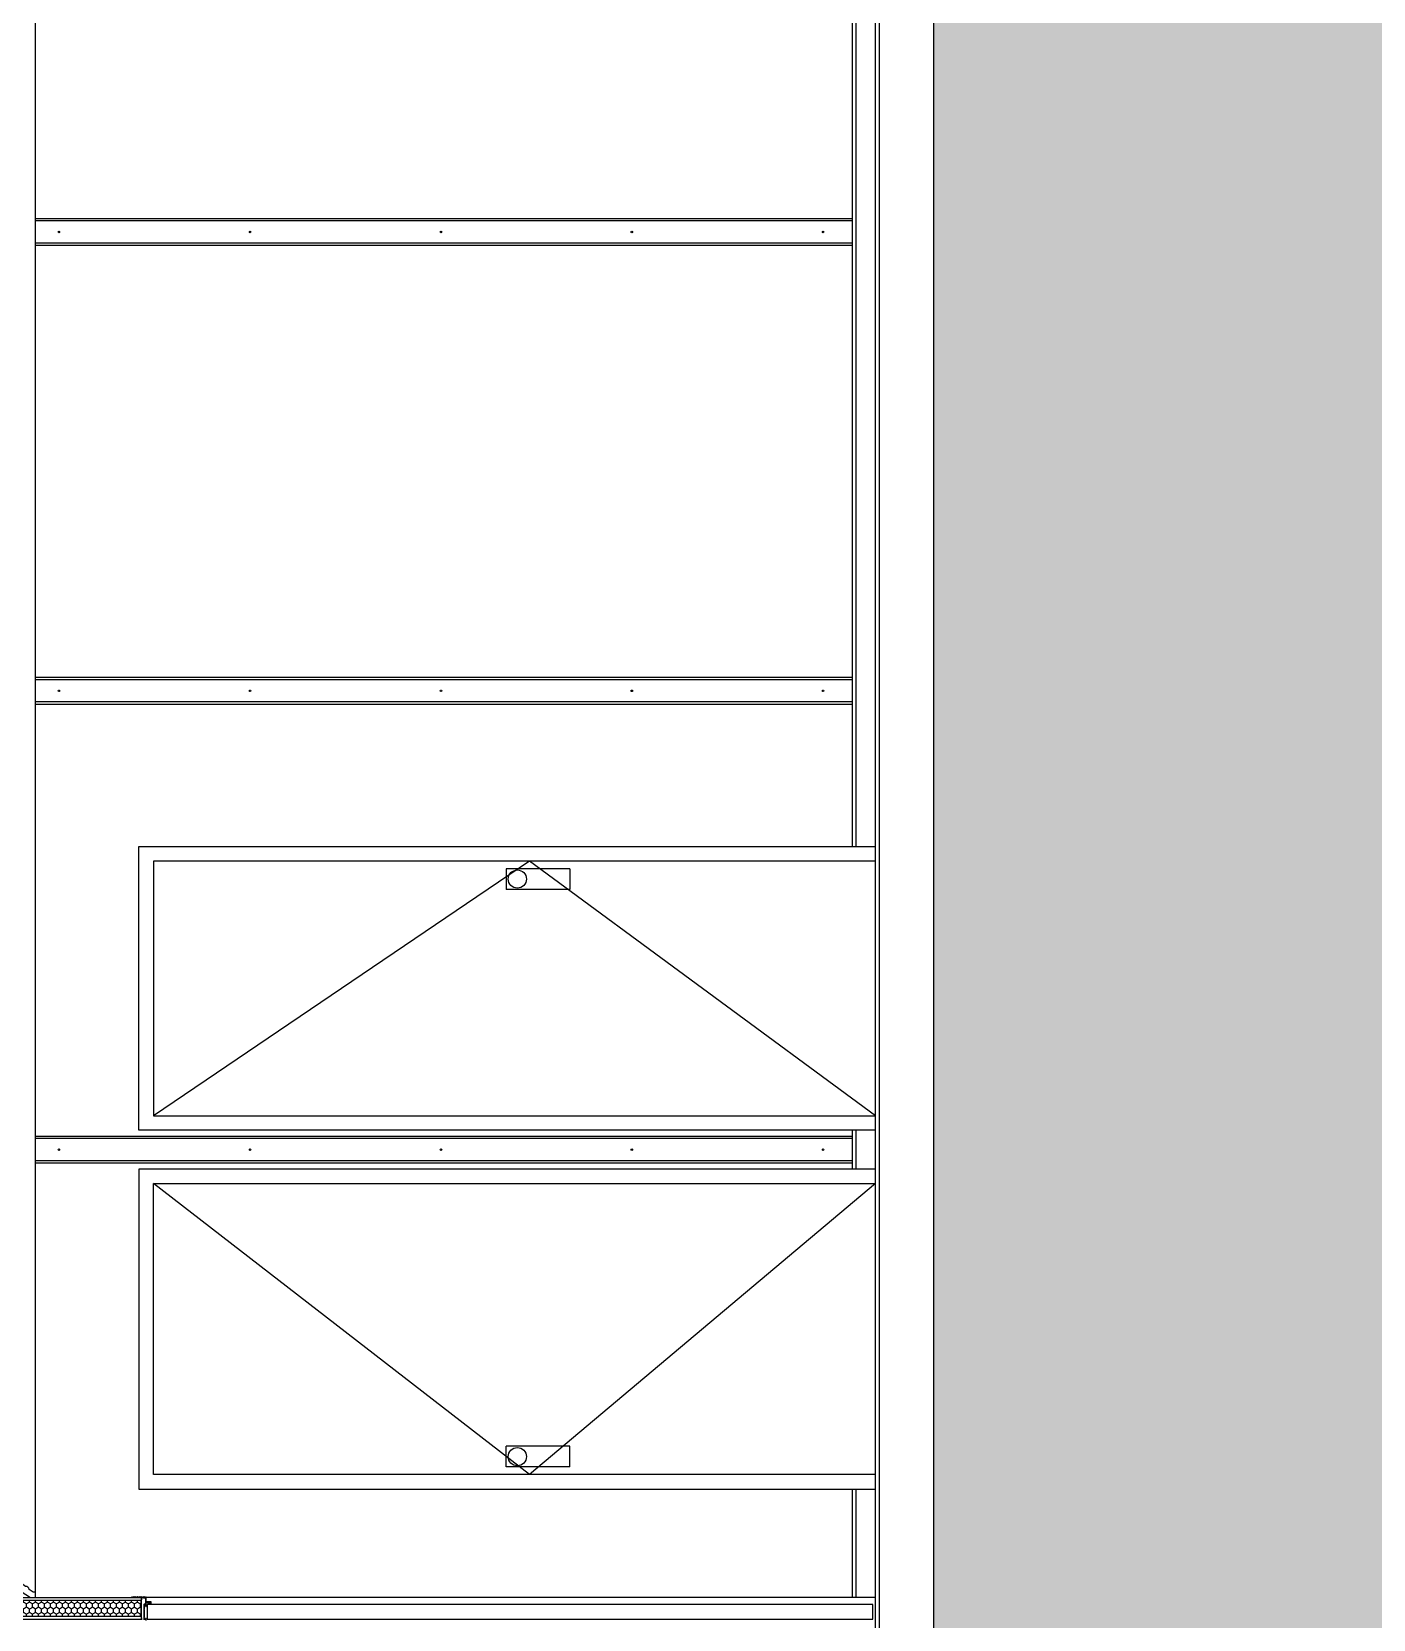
# Model space of a CAD drawing. Header units: inches. Extents: x 203 to 1065, y -1127 to 921.
# Drawn here: x 405.954 to 409.644, y 842.643 to 847.009 of the extents above; entities that cross this region are included whole.
import ezdxf

# ---------------------------------------------------------------- set-up
doc = ezdxf.new("R2010")
doc.units = ezdxf.units.IN
doc.header["$MEASUREMENT"] = 0
doc.linetypes.add('CONTINUA', pattern=[0])
for name, color, linetype in [('1-PLATEA', 3, 'Continuous'), ('CORTE MUROS', 4, 'CONTINUA'), ('CORTE PERFILES Y CERCHA', 3, 'CONTINUA'), ('CORTE PROY', 8, 'CONTINUA')]:
    doc.layers.add(name, color=color, linetype=linetype)

msp = doc.modelspace()

# ---------------------------------------------------------------- hatches: boundary and pattern name
at = {"linetype": 'ByBlock', "true_color": 0x139b48}
h = msp.add_hatch(color=114, dxfattribs=at)
h.dxf.hatch_style = 1
h.paths.add_polyline_path([(411.4157, 897.9894), (409.4157, 897.9894), (409.0657, 894.6147), (409.0657, 885.3667), (408.7657, 878.8867), (408.7657, 869.6387), (408.4357, 851.0931), (408.4357, 839.3171), (408.1657, 838.0559), (411.4157, 838.0559)])
at = {"layer": 'CORTE MUROS'}
h = msp.add_hatch(dxfattribs=at)
h.set_pattern_fill('HONEY', color=251, scale=0.003, angle=90, style=0)
h.set_pattern_definition([(90, (1626.544333, -1711.843862), (-0.008248891935, 0.0142875), [0.009525, -0.01905]), (210, (1626.544333, -1711.843862), (-0.00824889199, -0.014287499969), [0.009525, -0.01905]), (150, (1626.544333, -1711.843862), (-0.016497783924, 3.1e-11), [-0.01905, 0.009525])])
h.paths.add_polyline_path([(405.8767, 842.6941), (405.8767, 842.6501), (406.2553, 842.6501), (406.2553, 842.6941)])

# ---------------------------------------------------------------- linework, layer by layer
at = {"layer": '1-PLATEA', "color": 4}
for p, q in [((408.4357, 839.3171), (408.4357, 851.0931)), ((408.2857, 840.1171), (408.2857, 850.2931))]:
    msp.add_line(p, q, dxfattribs=at)
at = {"layer": 'CORTE MUROS'}
msp.add_line((406.2553, 842.6501), (406.2553, 842.6941), dxfattribs=at)
for points in [[(405.8767, 842.7021), (406.2553, 842.7021), (406.2553, 842.6421), (405.8767, 842.6421)], [(406.2553, 842.6941), (405.8767, 842.6941)], [(406.2553, 842.6501), (405.8767, 842.6501)]]:
    msp.add_lwpolyline(points, dxfattribs=at)
at = {"layer": 'CORTE PERFILES Y CERCHA'}
msp.add_line((408.2747, 840.1751), (408.2747, 850.2171), dxfattribs=at)
msp.add_lwpolyline([(405.9147, 842.7441), (405.9147, 842.725), (405.9503, 842.7021), (405.9647, 842.7021), (405.9647, 842.717), (405.9577, 842.717), (405.9469, 842.7243, 0.359853), (405.9367, 842.7331), (405.9225, 842.7441)], format="xyb", close=True, dxfattribs=at)
for points in [[(406.2642, 842.6406), (406.2642, 842.6444), (406.2637, 842.6449), (406.2642, 842.6454), (406.2637, 842.6459), (406.2642, 842.6464), (406.2637, 842.6469), (406.2642, 842.6474), (406.2637, 842.6479), (406.2642, 842.6484), (406.2637, 842.6489), (406.2642, 842.6494), (406.2637, 842.6499), (406.2642, 842.6504), (406.2637, 842.6509), (406.2642, 842.6514), (406.2637, 842.6519), (406.2642, 842.6524), (406.2637, 842.6529), (406.2642, 842.6534), (406.2637, 842.6539), (406.2642, 842.6544), (406.2637, 842.6549), (406.2642, 842.6554), (406.2637, 842.6559), (406.2642, 842.6564), (406.2642, 842.6664), (406.2637, 842.6669), (406.2642, 842.6674), (406.2637, 842.6679), (406.2642, 842.6684), (406.2637, 842.6689), (406.2642, 842.6694), (406.2637, 842.6699), (406.2642, 842.6704), (406.2637, 842.6709), (406.2642, 842.6714), (406.2637, 842.6719), (406.2642, 842.6724), (406.2637, 842.6729), (406.2642, 842.6734), (406.2637, 842.6739), (406.2642, 842.6744), (406.2637, 842.6749), (406.2642, 842.6754), (406.2637, 842.6759), (406.2642, 842.6764), (406.2637, 842.6769), (406.2642, 842.6774), (406.2637, 842.6779), (406.2642, 842.6784), (406.2642, 842.6822), (406.2672, 842.6822), (406.2672, 842.6789, 0.414214), (406.2682, 842.6779), (406.2687, 842.6779), (406.2687, 842.6876, -0.414214), (406.2697, 842.6886), (406.2742, 842.6886), (406.2742, 842.6861), (406.2763, 842.6861, 1), (406.2763, 842.6873), (406.2757, 842.6873), (406.2757, 842.6886), (406.2812, 842.6886), (406.2812, 842.6873), (406.2805, 842.6873, 1), (406.2805, 842.6861), (406.2827, 842.6861), (406.2827, 842.6891, 0.414214), (406.2817, 842.6901), (406.2697, 842.6901, -0.414214), (406.2687, 842.6911), (406.2687, 842.7036), (406.2674, 842.7036, -0.194303), (406.2662, 842.7041, -0.403853), (406.2637, 842.7041, -0.403853), (406.2612, 842.7041, -0.403853), (406.2587, 842.7041, -0.403853), (406.2562, 842.7041, -0.403853), (406.2537, 842.7041, -0.403853), (406.2512, 842.7041, -0.403853), (406.2487, 842.7041, -0.403853), (406.2462, 842.7041, -0.403853), (406.2437, 842.7041, -0.403853), (406.2412, 842.7041, -0.403853), (406.2387, 842.7041, -0.403853), (406.2362, 842.7041, -0.403853), (406.2337, 842.7041, -0.403853), (406.2312, 842.7041, -0.194303), (406.2299, 842.7036), (406.2287, 842.7036), (406.2287, 842.7021), (406.2387, 842.7021), (406.2545, 842.7021, -0.414214), (406.2555, 842.7011), (406.2555, 842.6967, 0.414214), (406.2561, 842.6961), (406.2561, 842.6961, 0.414214), (406.2567, 842.6967), (406.2567, 842.7021), (406.2622, 842.7021), (406.2622, 842.7001), (406.2637, 842.7001), (406.2637, 842.7011, -0.414214), (406.2647, 842.7021), (406.2662, 842.7021, -0.414214), (406.2672, 842.7011), (406.2672, 842.6847, -0.414214), (406.2662, 842.6837), (406.2642, 842.6837), (406.2632, 842.6837, 0.414214), (406.2622, 842.6827), (406.2622, 842.6406)], [(406.2567, 842.6406), (406.2567, 842.646, 0.414214), (406.2561, 842.6466), (406.2561, 842.6466, 0.414214), (406.2555, 842.646), (406.2555, 842.6416, -0.414214)], [(406.2687, 842.6391), (406.2687, 842.6449), (406.2682, 842.6449, 0.414214), (406.2672, 842.6439), (406.2672, 842.6406)]]:
    msp.add_lwpolyline(points, format="xyb", dxfattribs=at)
msp.add_lwpolyline([(406.2687, 842.7036), (408.2747, 842.7036)], dxfattribs=at)
msp.add_lwpolyline([(406.2719, 842.683), (406.2719, 842.643), (408.2677, 842.643), (408.2677, 842.683)], close=True, dxfattribs=at)
at = {"layer": 'CORTE PROY', "ltscale": 0.5}
for p, q in [((405.9647, 842.717), (405.9647, 847.159)), ((408.2215, 844.7676), (408.2215, 847.1601)), ((408.2117, 844.7676), (408.2117, 847.1441)), ((408.2117, 846.4886), (405.9647, 846.4886)), ((408.2117, 846.4276), (405.9647, 846.4276)), ((408.2117, 845.2266), (405.9647, 845.2266)), ((408.2117, 845.1656), (405.9647, 845.1656)), ((407.2594, 844.7067), (407.2594, 844.65)), ((407.4344, 844.7067), (407.2594, 844.7067)), ((407.4344, 844.7067), (407.4344, 844.65)), ((407.4344, 844.65), (407.2594, 844.65)), ((408.2117, 843.9646), (405.9647, 843.9646)), ((408.2117, 843.8808), (408.2117, 843.9874)), ((408.2215, 843.8808), (408.2215, 843.9874)), ((408.2117, 843.9036), (405.9647, 843.9036)), ((407.2594, 843.0615), (407.2594, 843.1182)), ((407.4344, 843.1182), (407.2594, 843.1182)), ((407.4344, 843.0615), (407.4344, 843.1182)), ((407.4344, 843.0615), (407.2594, 843.0615)), ((408.2117, 842.7036), (408.2117, 843.0007)), ((408.2215, 842.7036), (408.2215, 843.0007))]:
    msp.add_line(p, q, dxfattribs=at)
for points in [[(405.9647, 846.4956), (408.2117, 846.4956)], [(408.2117, 846.4206), (405.9647, 846.4206)], [(405.9647, 845.2336), (408.2117, 845.2336)], [(408.2117, 845.1586), (405.9647, 845.1586)], [(408.2747, 843.9874), (406.2487, 843.9874), (406.2487, 844.7676), (408.2747, 844.7676)], [(408.2747, 844.7275), (406.2888, 844.7275), (406.2888, 844.0275), (408.2747, 844.0275)], [(408.2747, 844.0275), (407.3232, 844.7275), (406.2888, 844.0275)], [(405.9647, 843.9716), (408.2117, 843.9716)], [(408.2117, 843.8966), (405.9647, 843.8966)], [(408.2747, 843.8808), (406.2487, 843.8808), (406.2487, 843.0007), (408.2747, 843.0007)], [(408.2747, 843.0408), (406.2888, 843.0408), (406.2888, 843.8408), (408.2747, 843.8408)], [(408.2747, 843.8408), (407.3232, 843.0408), (406.2888, 843.8408)]]:
    msp.add_lwpolyline(points, dxfattribs=at)
for centre, radius in [((406.0287, 846.4581), 0.002), ((406.5547, 846.4581), 0.002), ((407.0797, 846.4581), 0.002), ((407.6047, 846.4581), 0.002), ((408.1307, 846.4581), 0.002), ((406.0287, 845.1961), 0.002), ((406.5547, 845.1961), 0.002), ((407.0797, 845.1961), 0.002), ((407.6047, 845.1961), 0.002), ((408.1307, 845.1961), 0.002), ((407.2897, 844.6784), 0.025), ((406.0287, 843.9341), 0.002), ((406.5547, 843.9341), 0.002), ((407.0797, 843.9341), 0.002), ((407.6047, 843.9341), 0.002), ((408.1307, 843.9341), 0.002), ((407.2897, 843.0898), 0.025)]:
    msp.add_circle(centre, radius, dxfattribs=at)

doc.saveas('drawing.dxf')
